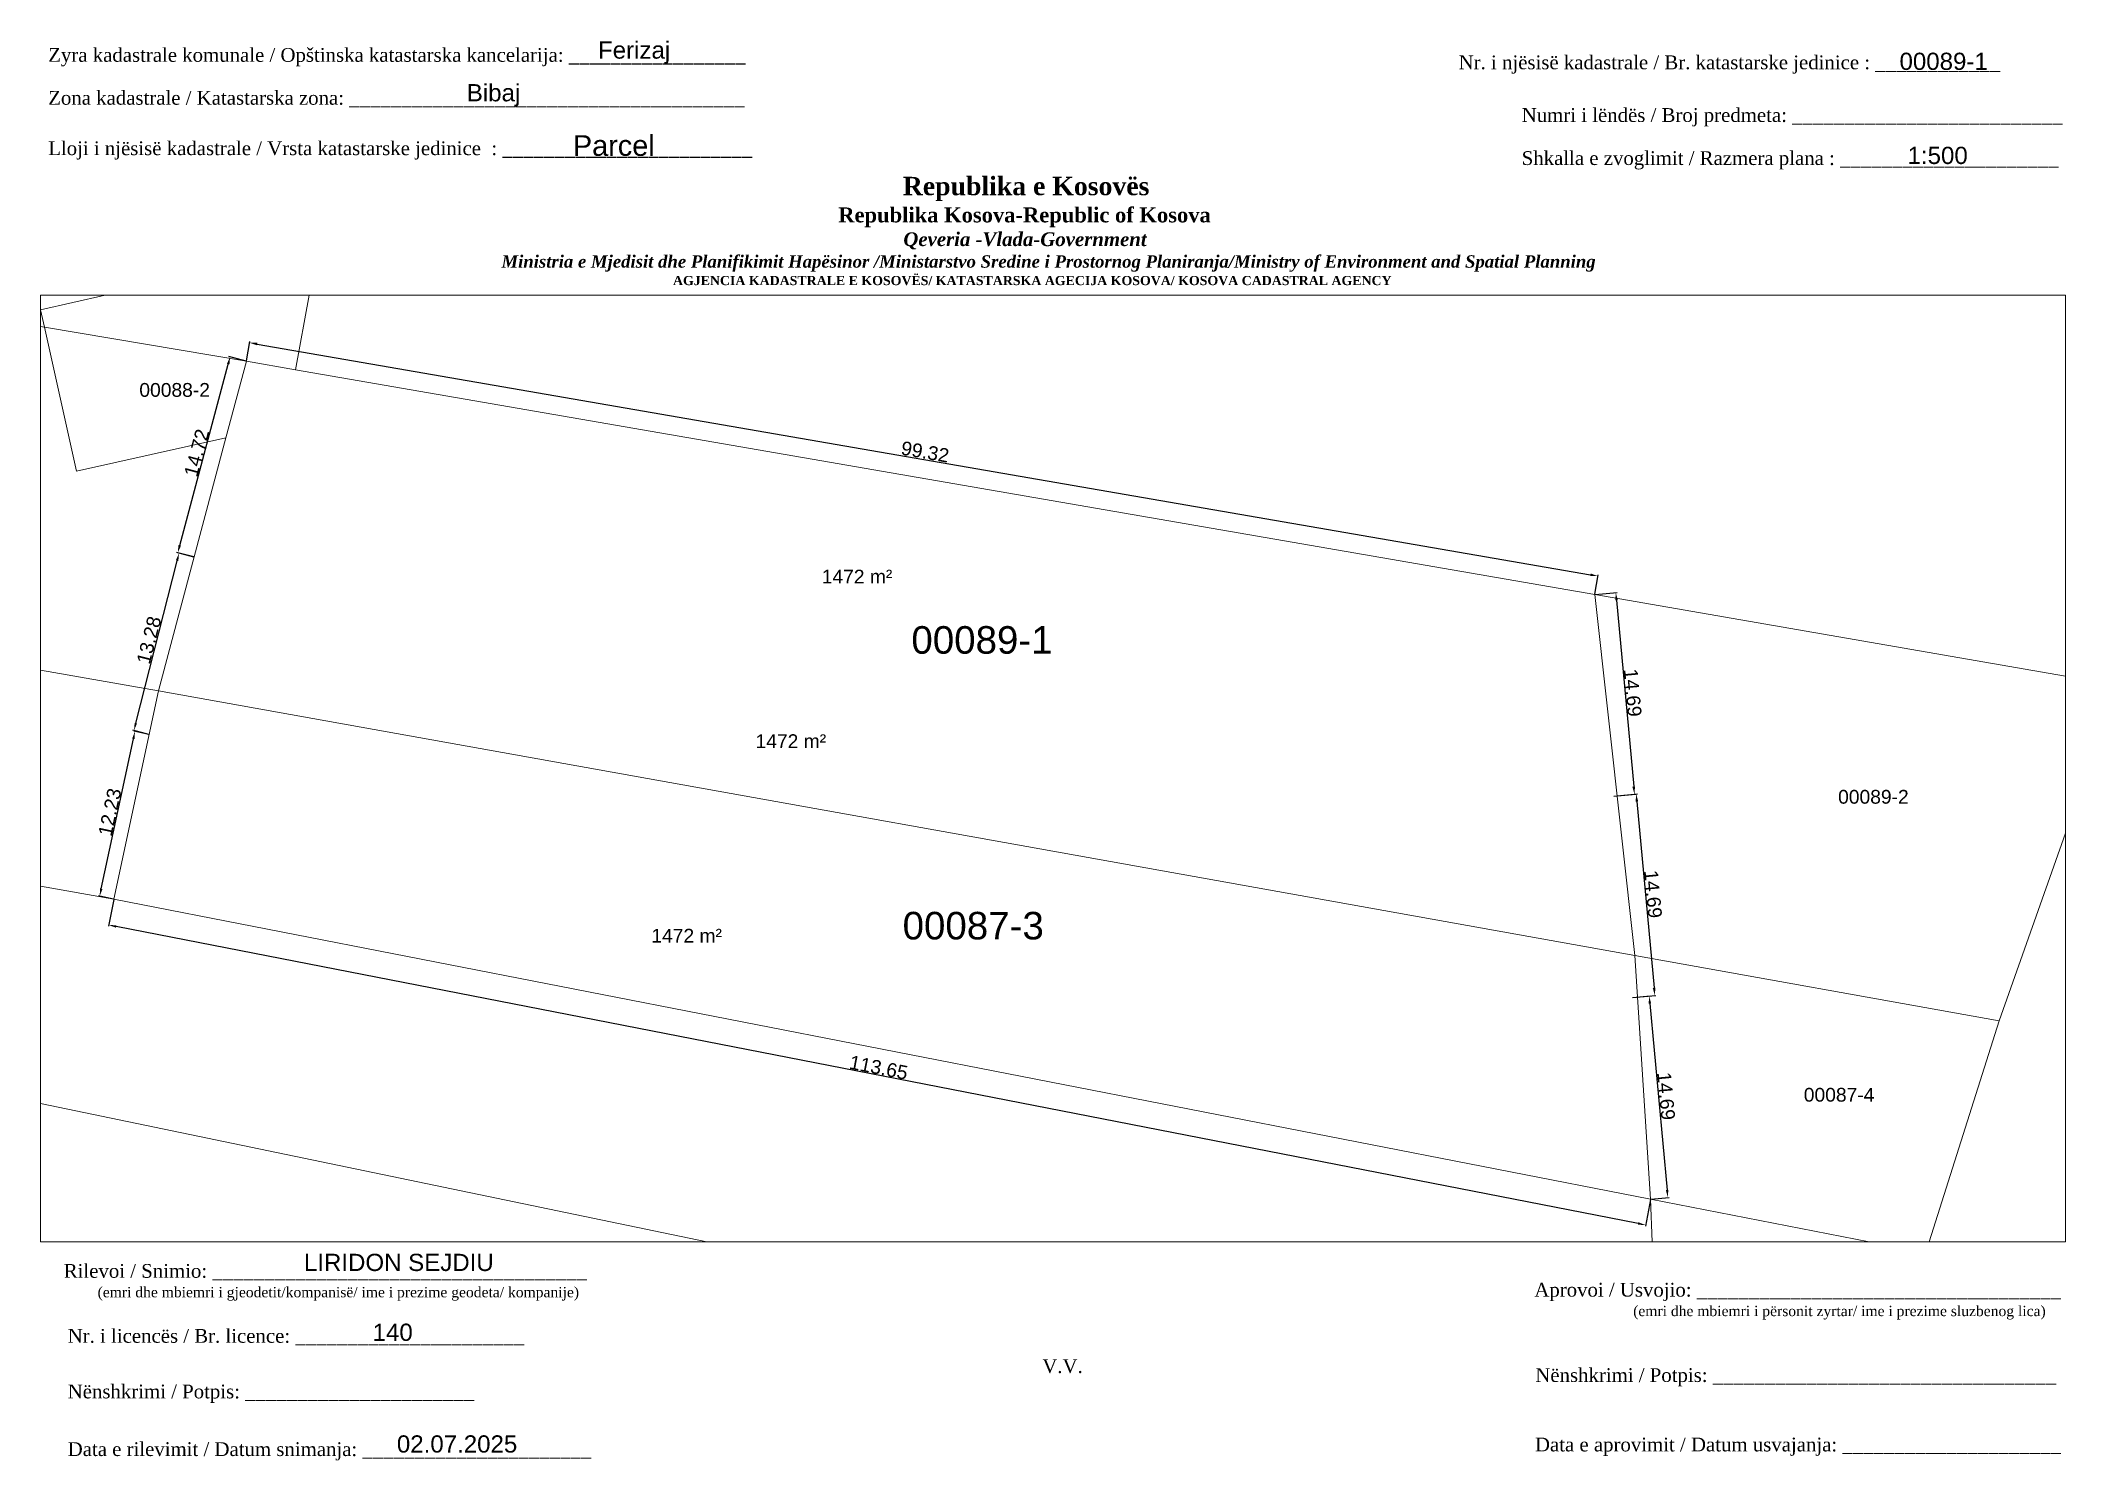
# Paper-space layout 'Layout1-Manuali' of a CAD drawing. Header units: metres, sheet in millimetres. Extents: x 1 to 295, y 2 to 208.
# The model-space entities are those that its viewports show. They can reach past a viewport. Long polylines and large blocks are cut down to what shows.
import ezdxf

# ---------------------------------------------------------------- set-up
doc = ezdxf.new("R2010")
doc.units = ezdxf.units.M
doc.header["$PDMODE"] = 32
doc.header["$PDSIZE"] = 1
doc.layers.get('0').update_dxf_attribs({"lineweight": 0})
doc.layers.get('Defpoints').update_dxf_attribs({"lineweight": 0})
for name, color, linetype, lineweight in [('Dimensionet', 5, 'Continuous', 0), ('Korniza e jashtme', 7, 'Continuous', 0), ('Nr Parceles Baze', 7, 'Continuous', 0), ('Nr-Kojshi', 251, 'Continuous', 0), ('Nr-Ri', 1, 'Continuous', 0), ('Parc-Kojshi', 251, 'Continuous', 0), ('Parcela Baze', 7, 'Continuous', 0), ('ParcReNet_12', 1, 'Continuous', 0)]:
    doc.layers.add(name, color=color, linetype=linetype, lineweight=lineweight)
doc.styles.get("Standard").update_dxf_attribs({"font": 'arial.ttf'})
doc.dimstyles.get("Standard").update_dxf_attribs({"dimtxt": 1.5, "dimasz": 0.18, "dimexe": 0.18, "dimexo": 0.0625, "dimgap": 0.09, "dimtad": 1, "dimtoh": 1, "dimzin": 0, "dimdsep": 46, "dimtxsty": 'Standard', "dimcen": 0.09, "dimse1": 1, "dimse2": 1, "dimsd1": 1, "dimsd2": 1, "dimadec": 0, "dimazin": 0, "dimtfac": 1, "dimtofl": 0, "dimtmove": 0, "dimatfit": 3, "dimfxl": 1, "dimtolj": 1, "dimtzin": 0, "dimarcsym": 0})

# ---------------------------------------------------------------- blocks, each defined once
blk = doc.blocks.new('*D57')
at = {"layer": 'Defpoints', "color": 0, "transparency": 16777216}
for p in [(7516916.6, 4692717.22), (7516916.24, 4692715.34), (7517028.15, 4692695.45)]:
    blk.add_point(p, dxfattribs=at)
at = {"layer": 'Dimensionet', "color": 0, "lineweight": -2, "transparency": 16777216}
for p, q in [((7516916.6, 4692717.19), (7516916.22, 4692715.26)), ((7517027.24, 4692693.68), (7516916.78, 4692715.24)), ((7517028.14, 4692695.42), (7517027.77, 4692693.49))]:
    blk.add_line(p, q, dxfattribs=at)
at = {"layer": 'Dimensionet', "color": 0, "transparency": 16777216}
for points in [[(7516916.79, 4692715.33), (7516916.76, 4692715.15), (7516916.24, 4692715.34)], [(7517027.26, 4692693.77), (7517027.23, 4692693.59), (7517027.78, 4692693.57)]]:
    blk.add_solid(points, dxfattribs=at)
at = {"layer": 'Dimensionet', "color": 0, "transparency": 16777216, "insert": (7516972.12, 4692705), "char_height": 1, "attachment_point": 5, "rotation": 348.9567}
blk.add_mtext('\\A1;113.65', dxfattribs=at)
blk = doc.blocks.new('*D58')
at = {"layer": 'Defpoints', "color": 0, "transparency": 16777216}
for p in [(7516918.13, 4692729.4), (7516919.16, 4692729.18), (7516916.6, 4692717.22)]:
    blk.add_point(p, dxfattribs=at)
at = {"layer": 'Dimensionet', "color": 0, "lineweight": -2, "transparency": 16777216}
for p, q in [((7516915.69, 4692717.98), (7516918.02, 4692728.86)), ((7516919.13, 4692729.18), (7516918.05, 4692729.42)), ((7516916.57, 4692717.23), (7516915.49, 4692717.46))]:
    blk.add_line(p, q, dxfattribs=at)
at = {"layer": 'Dimensionet', "color": 0, "transparency": 16777216}
for points in [[(7516917.93, 4692728.88), (7516918.11, 4692728.84), (7516918.13, 4692729.4)], [(7516915.6, 4692718), (7516915.78, 4692717.96), (7516915.57, 4692717.44)]]:
    blk.add_solid(points, dxfattribs=at)
at = {"layer": 'Dimensionet', "color": 0, "transparency": 16777216, "insert": (7516916.31, 4692723.54), "char_height": 1, "attachment_point": 5, "rotation": 77.9138}
blk.add_mtext('\\A1;12.23', dxfattribs=at)
blk = doc.blocks.new('*D59')
at = {"layer": 'Defpoints', "color": 0, "transparency": 16777216}
for p in [(7516921.33, 4692742.33), (7516922.43, 4692742.05), (7516919.16, 4692729.18)]:
    blk.add_point(p, dxfattribs=at)
at = {"layer": 'Dimensionet', "color": 0, "lineweight": -2, "transparency": 16777216}
for p, q in [((7516922.4, 4692742.05), (7516921.24, 4692742.35)), ((7516918.19, 4692729.99), (7516921.19, 4692741.79)), ((7516919.13, 4692729.18), (7516917.97, 4692729.48))]:
    blk.add_line(p, q, dxfattribs=at)
at = {"layer": 'Dimensionet', "color": 0, "transparency": 16777216}
for points in [[(7516921.1, 4692741.82), (7516921.28, 4692741.77), (7516921.33, 4692742.33)], [(7516918.11, 4692730.01), (7516918.28, 4692729.97), (7516918.06, 4692729.46)]]:
    blk.add_solid(points, dxfattribs=at)
at = {"layer": 'Dimensionet', "color": 0, "transparency": 16777216, "insert": (7516919.15, 4692736.03), "char_height": 1, "attachment_point": 5, "rotation": 75.7538}
blk.add_mtext('\\A1;13.28', dxfattribs=at)
blk = doc.blocks.new('*D60')
at = {"layer": 'Defpoints', "color": 0, "transparency": 16777216}
for p in [(7516925.04, 4692756.59), (7516926.23, 4692756.27), (7516922.43, 4692742.05)]:
    blk.add_point(p, dxfattribs=at)
at = {"layer": 'Dimensionet', "color": 0, "lineweight": -2, "transparency": 16777216}
for p, q in [((7516921.38, 4692742.9), (7516924.9, 4692756.06)), ((7516926.2, 4692756.28), (7516924.95, 4692756.61)), ((7516922.4, 4692742.06), (7516921.15, 4692742.39))]:
    blk.add_line(p, q, dxfattribs=at)
at = {"layer": 'Dimensionet', "color": 0, "transparency": 16777216}
for points in [[(7516924.81, 4692756.08), (7516924.99, 4692756.03), (7516925.04, 4692756.59)], [(7516921.29, 4692742.92), (7516921.47, 4692742.87), (7516921.24, 4692742.37)]]:
    blk.add_solid(points, dxfattribs=at)
at = {"layer": 'Dimensionet', "color": 0, "transparency": 16777216, "insert": (7516922.61, 4692749.62), "char_height": 1, "attachment_point": 5, "rotation": 75.0426}
blk.add_mtext('\\A1;14.72', dxfattribs=at)
blk = doc.blocks.new('*D61')
at = {"layer": 'Defpoints', "color": 0, "transparency": 16777216}
for p in [(7516926.23, 4692756.27), (7517024.33, 4692740.67), (7517024.1, 4692739.33)]:
    blk.add_point(p, dxfattribs=at)
at = {"layer": 'Dimensionet', "color": 0, "lineweight": -2, "transparency": 16777216}
for p, q in [((7516926.24, 4692756.3), (7516926.48, 4692757.7)), ((7516927.01, 4692757.52), (7517023.79, 4692740.77)), ((7517024.11, 4692739.36), (7517024.35, 4692740.76))]:
    blk.add_line(p, q, dxfattribs=at)
at = {"layer": 'Dimensionet', "color": 0, "transparency": 16777216}
for points in [[(7516927.02, 4692757.61), (7516926.99, 4692757.43), (7516926.46, 4692757.61)], [(7517023.81, 4692740.86), (7517023.77, 4692740.67), (7517024.33, 4692740.67)]]:
    blk.add_solid(points, dxfattribs=at)
at = {"layer": 'Dimensionet', "color": 0, "transparency": 16777216, "insert": (7516975.49, 4692749.69), "char_height": 1, "attachment_point": 5, "rotation": 350.1795}
blk.add_mtext('\\A1;99.32', dxfattribs=at)
blk = doc.blocks.new('*D71')
at = {"layer": 'Defpoints', "color": 0, "transparency": 16777216}
for p in [(7517024.1, 4692739.33), (7517025.45, 4692724.7), (7517026.98, 4692724.84)]:
    blk.add_point(p, dxfattribs=at)
at = {"layer": 'Dimensionet', "color": 0, "lineweight": -2, "transparency": 16777216}
for p, q in [((7517024.13, 4692739.33), (7517025.72, 4692739.48)), ((7517025.68, 4692738.92), (7517026.93, 4692725.39)), ((7517025.48, 4692724.71), (7517027.07, 4692724.85))]:
    blk.add_line(p, q, dxfattribs=at)
at = {"layer": 'Dimensionet', "color": 0, "transparency": 16777216}
for points in [[(7517025.77, 4692738.93), (7517025.58, 4692738.91), (7517025.63, 4692739.47)], [(7517027.02, 4692725.4), (7517026.83, 4692725.38), (7517026.98, 4692724.84)]]:
    blk.add_solid(points, dxfattribs=at)
at = {"layer": 'Dimensionet', "color": 0, "transparency": 16777216, "insert": (7517026.85, 4692732.21), "char_height": 1, "attachment_point": 5, "rotation": 275.2733}
blk.add_mtext('\\A1;14.69', dxfattribs=at)
blk = doc.blocks.new('*D72')
at = {"layer": 'Defpoints', "color": 0, "transparency": 16777216}
for p in [(7517025.45, 4692724.7), (7517026.8, 4692710.08), (7517028.46, 4692710.23)]:
    blk.add_point(p, dxfattribs=at)
at = {"layer": 'Dimensionet', "color": 0, "lineweight": -2, "transparency": 16777216}
for p, q in [((7517025.48, 4692724.71), (7517027.19, 4692724.86)), ((7517027.16, 4692724.31), (7517028.4, 4692710.78)), ((7517026.83, 4692710.08), (7517028.54, 4692710.24))]:
    blk.add_line(p, q, dxfattribs=at)
at = {"layer": 'Dimensionet', "color": 0, "transparency": 16777216}
for points in [[(7517027.25, 4692724.32), (7517027.06, 4692724.3), (7517027.11, 4692724.86)], [(7517028.5, 4692710.79), (7517028.31, 4692710.77), (7517028.46, 4692710.23)]]:
    blk.add_solid(points, dxfattribs=at)
at = {"layer": 'Dimensionet', "color": 0, "transparency": 16777216, "insert": (7517028.33, 4692717.59), "char_height": 1, "attachment_point": 5, "rotation": 275.2733}
blk.add_mtext('\\A1;14.69', dxfattribs=at)
blk = doc.blocks.new('*D73')
at = {"layer": 'Defpoints', "color": 0, "transparency": 16777216}
for p in [(7517026.8, 4692710.08), (7517028.15, 4692695.45), (7517029.4, 4692695.57)]:
    blk.add_point(p, dxfattribs=at)
at = {"layer": 'Dimensionet', "color": 0, "lineweight": -2, "transparency": 16777216}
for p, q in [((7517026.83, 4692710.08), (7517028.14, 4692710.2)), ((7517028.1, 4692709.65), (7517029.35, 4692696.11)), ((7517028.18, 4692695.45), (7517029.49, 4692695.57))]:
    blk.add_line(p, q, dxfattribs=at)
at = {"layer": 'Dimensionet', "color": 0, "transparency": 16777216}
for points in [[(7517028.19, 4692709.65), (7517028.01, 4692709.64), (7517028.05, 4692710.19)], [(7517029.44, 4692696.12), (7517029.26, 4692696.1), (7517029.4, 4692695.57)]]:
    blk.add_solid(points, dxfattribs=at)
at = {"layer": 'Dimensionet', "color": 0, "transparency": 16777216, "insert": (7517029.28, 4692702.93), "char_height": 1, "attachment_point": 5, "rotation": 275.2733}
blk.add_mtext('\\A1;14.69', dxfattribs=at)

msp = doc.modelspace()

# ---------------------------------------------------------------- linework, layer by layer
at = {"layer": 'Parc-Kojshi'}
for points in [[(7516911.56, 4692758.75), (7516780.994, 4692780.792)], [(7516931.44, 4692764.6), (7516911.28, 4692759.99)], [(7516929.778, 4692755.657), (7516931.44, 4692764.6)], [(7516911.28, 4692759.99), (7516911.56, 4692758.75)], [(7516766.353, 4692759.414), (7516919.84, 4692732.337)], [(7516911.56, 4692758.75), (7516913.9, 4692748.28)], [(7516926.231, 4692756.271), (7516911.56, 4692758.75)], [(7516924.74, 4692750.7), (7516926.231, 4692756.271)], [(7516929.778, 4692755.657), (7516926.231, 4692756.271)], [(7517024.1, 4692739.33), (7516929.778, 4692755.657)], [(7516913.9, 4692748.28), (7516924.74, 4692750.7)], [(7516919.84, 4692732.337), (7516924.74, 4692750.7)], [(7517062.069, 4692732.756), (7517024.1, 4692739.33)], [(7517024.1, 4692739.33), (7517027.01, 4692713.13)], [(7516916.603, 4692717.22), (7516919.84, 4692732.337)], [(7516919.84, 4692732.337), (7517027.01, 4692713.13)], [(7517053.458, 4692708.397), (7517062.069, 4692732.756)], [(7516916.603, 4692717.22), (7516891.14, 4692721.765)], [(7517028.15, 4692695.45), (7516916.603, 4692717.22)], [(7517027.01, 4692713.13), (7517053.458, 4692708.397)], [(7517027.01, 4692713.13), (7517028.15, 4692695.45)], [(7517053.458, 4692708.397), (7517048.112, 4692691.551)], [(7517028.84, 4692678), (7516886.144, 4692707.591)], [(7517048.112, 4692691.551), (7517028.15, 4692695.45)], [(7517028.15, 4692695.45), (7517028.84, 4692678)]]:
    msp.add_lwpolyline(points, dxfattribs=at)
at = {"layer": 'Parcela Baze', "flags": 128}
for points in [[(7517024.1, 4692739.33), (7516929.778, 4692755.657), (7516926.231, 4692756.271), (7516924.74, 4692750.7), (7516919.84, 4692732.337), (7517027.01, 4692713.13)], [(7517027.01, 4692713.13), (7516919.84, 4692732.337), (7516916.603, 4692717.22), (7517028.15, 4692695.45)]]:
    msp.add_lwpolyline(points, close=True, dxfattribs=at)
at = {"layer": 'ParcReNet_12', "flags": 128}
msp.add_lwpolyline([(7516919.84, 4692732.337), (7516916.603, 4692717.22), (7517028.15, 4692695.45), (7517027.01, 4692713.13), (7517024.1, 4692739.33), (7516929.778, 4692755.657), (7516926.231, 4692756.271), (7516924.74, 4692750.7)], close=True, dxfattribs=at)

# ---------------------------------------------------------------- texts
at = {"layer": 'Nr Parceles Baze'}
for s, p in [('00089-1', (7516974.492, 4692735.04)), ('00087-3', (7516973.854, 4692714.299))]:
    msp.add_text(s, height=2, dxfattribs=at).set_placement(p)
at = {"layer": 'Nr-Kojshi'}
for s, p in [('00088-2', (7516918.45, 4692753.689)), ('00088-2', (7516918.45, 4692753.689)), ('00089-2', (7517041.763, 4692724.152)), ('00087-4', (7517039.272, 4692702.524))]:
    msp.add_text(s, height=1, dxfattribs=at).set_placement(p)
at = {"layer": 'Nr-Ri'}
for p in [(7516967.984, 4692740.137), (7516963.179, 4692728.189), (7516955.616, 4692714.068)]:
    msp.add_text('1472 m²', height=1, dxfattribs=at).set_placement(p)

# ---------------------------------------------------------------- dimensions: what is measured, and where the dimension line sits
at = {"layer": 'Dimensionet'}
for p1, p2, distance, picture, middle in [((7516926.231, 4692756.271), (7517024.1, 4692739.33), 1.361, '*D61', (7516975.492, 4692749.69)), ((7516922.431, 4692742.047), (7516926.231, 4692756.271), 1.232, '*D60', (7516922.612, 4692749.618)), ((7516919.163, 4692729.176), (7516922.431, 4692742.047), 1.139, '*D59', (7516919.155, 4692736.029)), ((7517024.1, 4692739.33), (7517025.45, 4692724.702), 1.532, '*D71', (7517026.854, 4692732.208)), ((7516916.603, 4692717.22), (7516919.163, 4692729.176), 1.053, '*D58', (7516916.31, 4692723.535)), ((7517025.45, 4692724.702), (7517026.8, 4692710.077), 1.662, '*D72', (7517028.334, 4692717.594)), ((7517028.15, 4692695.45), (7516916.603, 4692717.22), 1.911, '*D57', (7516972.117, 4692705.005)), ((7517026.8, 4692710.077), (7517028.15, 4692695.45), 1.257, '*D73', (7517029.28, 4692702.93))]:
    dim = msp.add_aligned_dim(p1=p1, p2=p2, distance=distance, dimstyle='Standard', override={"dimscale": 0.5, "dimtxt": 2, "dimasz": 1.1, "dimtoh": 0, "dimcen": 0, "dimse1": 0, "dimse2": 0, "dimsd1": 0, "dimsd2": 0}, dxfattribs=at)
    dim.commit()
    dim.dimension.update_dxf_attribs({"geometry": picture, "text_midpoint": middle})

psp = doc.layouts.new('Layout1-Manuali')

# ---------------------------------------------------------------- texts
for s, p in [('00089-1', (270.76, 203.75)), ('Bibaj', (62.76, 199.19)), ('1:500', (271.93, 190.09)), ('02.07.2025', (52.61, 3.02))]:
    psp.add_text(s, height=2.5).set_placement(p)
for s, insert, char_height, width, attachment_point in [('{\\fTimes New Roman|b0|i0|c0|p18;Zyra kadastrale komunale / Opštinska katastarska kancelarija: _________________}', (1.99, 206.93), 2, 100.6873, 1), ('Ferizaj', (87.05, 206.26), 2.5, 9.9735, 5), ('{\\fTimes New Roman|b0|i0|c0|p18;Nr. i njësisë kadastrale / Br. katastarske jedinice : ____________}', (206.76, 205.85), 2, 79.9484, 1), ('{\\fTimes New Roman|b0|i0|c0|p18;Zona kadastrale / Katastarska zona: ______________________________________}', (1.99, 200.7), 2, 100.6873, 1), ('{\\fTimes New Roman|b0|i0|c0|p18;Numri i lëndës / Broj predmeta: __________________________}', (215.91, 198.2), 2, 79.9484, 1), ('{\\fArial|b0|i0|c0|p34;Parcel}', (84.1, 192.75), 3, 11.2939, 5), ('{\\fTimes New Roman|b0|i0|c0|p18;Lloji i njësisë kadastrale / Vrsta katastarske jedinice  : ________________________}', (1.99, 193.38), 2, 100.6873, 1), ('{\\fTimes New Roman|b0|i0|c0|p18;Shkalla e zvoglimit / Razmera plana : _____________________}', (215.91, 191.95), 2, 79.9484, 1), ('\\pi77.297;{\\fBook Antiqua|b1|i0|c0|p18;\\H1.333x;Republika e Kosovës\\fTimes New Roman|b1|i0|c0|p18;\\P\\pi67.927;\\fBook Antiqua|b1|i0|c0|p18;\\H0.8125x;Republika Kosova-Republic of Kosova\\fTimes New Roman|b1|i0|c0|p18;\\P\\pi77.378;\\fBook Antiqua|b1|i1|c0|p18;\\H0.9233x;Qeveria -Vlada-Government \\P\\pi13.032,l6,t23.033;\\fTimes New Roman|b1|i1|c0|p18;\\H0.9x;Ministria e Mjedisit dhe Planifikimit Hapësinor /Ministarstvo Sredine i Prostornog Planiranja/Ministry of Environment and Spatial Planning\\P\\pi43.931,l0,tz;\\fBook Antiqua|b1|i0|c0|p18;\\H0.7406x;AGJENCIA KADASTRALE E KOSOVËS/ KATASTARSKA AGECIJA KOSOVA/ KOSOVA CADASTRAL AGENCY}', (48.76, 188.23), 2, 191.8237, 1), ('{\\fTimes New Roman|b0|i0|c0|p18;Rilevoi / Snimio: ____________________________________\\P     \\H0.75x;(emri dhe mbiemri i gjeodetit/kompanisë/ ime i prezime geodeta/ kompanije)}', (42.22, 27.73), 2, 74.7958, 5), ('LIRIDON SEJDIU', (52.89, 30.61), 2.5, 27.1816, 5), ('{\\fTimes New Roman|b0|i0|c0|p18; Aprovoi / Usvojio: ___________________________________\\P                    \\H0.75x;(emri dhe mbiemri i përsonit zyrtar/ ime i prezime sluzbenog lica)}', (216.99, 27.66), 2, 83.344, 1), ('{\\fTimes New Roman|b0|i0|c0|p18;Nr. i licencës / Br. licence: ______________________\\P                                }', (4.82, 20.96), 2, 83.344, 1), ('140', (52, 20.47), 2.5, 5.3971, 5), ('{\\fTimes New Roman|b0|i0|c0|p18;V.V.                                 }', (149.25, 15.55), 2, 5.7076, 5), ('{\\fTimes New Roman|b0|i0|c0|p18; Nënshkrimi / Potpis: _________________________________}', (217.13, 15.27), 2, 83.344, 1), ('{\\fTimes New Roman|b0|i0|c0|p18;Nënshkrimi / Potpis: ______________________\\P                                 }', (4.82, 12.89), 2, 83.344, 1), ('{\\fTimes New Roman|b0|i0|c0|p18;Data e rilevimit / Datum snimanja: ______________________\\P                                 }', (4.82, 4.52), 2, 83.344, 1), ('{\\fTimes New Roman|b0|i0|c0|p18; Data e aprovimit / Datum usvajanja: _____________________}', (217.08, 5.19), 2, 83.344, 1)]:
    psp.add_mtext(s, dxfattribs=dict(insert=insert, char_height=char_height, width=width, attachment_point=attachment_point))

# ---------------------------------------------------------------- viewports
at = {"layer": 'Korniza e jashtme', "view_target_point": (370776.427, 310629.57)}
psp.add_viewport(center=(147.86, 102.33), size=(293.99, 137.4241), view_center_point=(7146208.344, 4382097.136), view_height=68.71206, dxfattribs=at)

doc.saveas('drawing.dxf')
